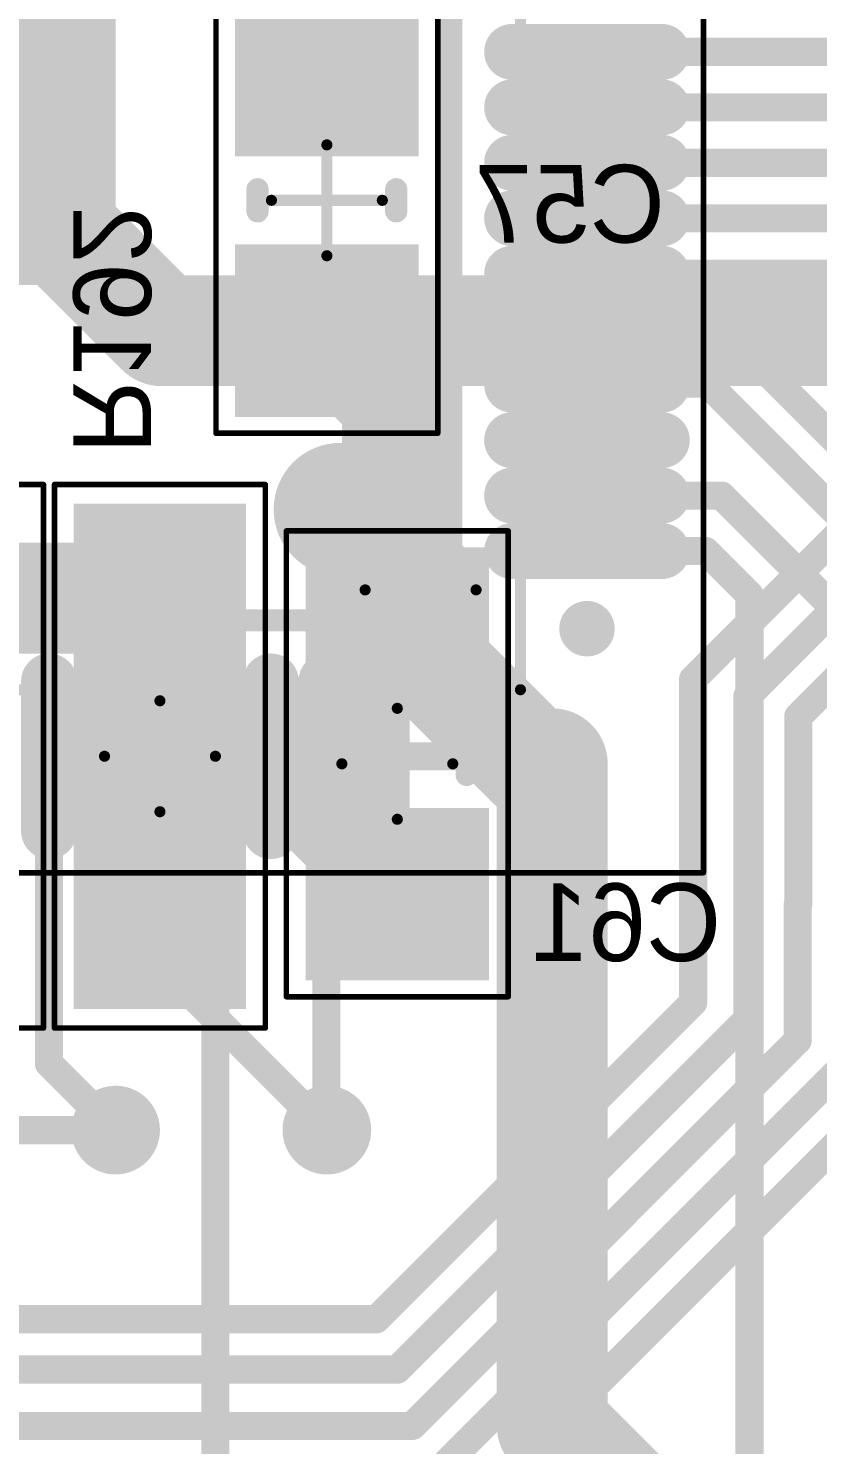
# Model space of a CAD drawing. Header units: millimetres. Extents: x 37 to 246, y 26 to 184.
# Drawn here: x 147.8 to 154.92, y 109.56 to 122.33 of the extents above; entities that cross this region are included whole.
import ezdxf

# ---------------------------------------------------------------- set-up
doc = ezdxf.new("R2010")
doc.units = ezdxf.units.MM
for name, color, linetype in [('BottomLayer', 5, 'Continuous'), ('BottomOverlay', 54, 'Continuous'), ('BottomPaste', 16, 'Continuous'), ('BottomSolder', 6, 'Continuous'), ('Mechanical13', 56, 'Continuous'), ('Mechanical15', 56, 'Continuous'), ('MultiLayer', 9, 'Continuous'), ('TopLayer', 1, 'Continuous'), ('TopOverlay', 2, 'Continuous'), ('TopPaste', 8, 'Continuous'), ('TopSolder', 216, 'Continuous'), ('ViaHoleLayer', 16, 'Continuous')]:
    doc.layers.add(name, color=color, linetype=linetype)

msp = doc.modelspace()

# ---------------------------------------------------------------- linework, layer by layer
at = {"layer": 'BottomLayer'}
for points, const_width in [([(150.495, 121.952), (150.495, 123.92)], 1), ([(147.701, 120.904), (149.003, 119.602)], 1), ([(154.746, 116.124), (159.204, 120.582)], 0.254), ([(153.797, 116.459), (157.861, 120.523)], 0.254), ([(154.286, 116.306), (158.315, 120.335)], 0.254), ([(149.003, 119.602), (150.495, 119.602)], 1), ([(150.495, 119.602), (151.13, 118.967)], 1), ([(150.495, 119.602), (155.543, 119.602)], 1), ([(151.13, 116.872), (151.13, 118.967)], 1), ([(146.99, 117.19), (148.99, 117.19)], 1), ([(148.99, 116.662), (148.99, 117.19)], 0.8), ([(151.13, 116.872), (151.17, 116.872)], 1), ([(151.17, 116.872), (152.345, 115.697)], 1), ([(148.99, 116.662), (151.13, 114.522)], 0.8), ([(153.797, 113.545), (153.797, 116.459)], 0.254), ([(154.286, 113.392), (154.286, 116.306)], 0.254), ([(152.345, 115.697), (152.527, 115.697)], 1), ([(154.746, 114.433), (154.746, 116.124)], 0.254), ([(154.74, 114.427), (154.746, 114.433)], 0.254), ([(154.74, 113.204), (154.74, 114.427)], 0.254), ([(148.99, 113.9), (148.99, 114.34)], 0.254), ([(148.99, 113.9), (150.495, 112.395)], 0.254), ([(150.942, 110.69), (153.797, 113.545)], 0.254), ([(151.13, 110.236), (154.286, 113.392)], 0.254), ([(151.264, 109.728), (154.74, 113.204)], 0.254), ([(151.398, 109.22), (155.321, 113.143)], 0.254), ([(151.586, 108.766), (155.775, 112.955)], 0.254), ([(147.574, 112.395), (148.59, 112.395)], 0.254), ([(146.358, 110.69), (150.942, 110.69)], 0.254), ([(145.034, 110.236), (151.13, 110.236)], 0.254), ([(143.637, 109.728), (151.264, 109.728)], 0.254)]:
    msp.add_lwpolyline(points, dxfattribs=dict(at, const_width=const_width))
for points, const_width in [([(150.245, 121.952, 1), (150.745, 121.952, 1)], 0.5), ([(147.451, 120.904, 1), (147.951, 120.904, 1)], 0.5), ([(148.753, 119.602, 1), (149.253, 119.602, 1)], 0.5), ([(148.753, 119.602, 1), (149.253, 119.602, 1)], 0.5), ([(150.245, 119.602, 1), (150.745, 119.602, 1)], 0.5), ([(150.245, 119.602, 1), (150.745, 119.602, 1)], 0.5), ([(150.245, 119.602, 1), (150.745, 119.602, 1)], 0.5), ([(150.88, 118.967, 1), (151.38, 118.967, 1)], 0.5), ([(150.88, 118.967, 1), (151.38, 118.967, 1)], 0.5), ([(148.74, 117.19, 1), (149.24, 117.19, 1)], 0.5), ([(148.79, 117.19, 1), (149.19, 117.19, 1)], 0.4), ([(150.88, 116.872, 1), (151.38, 116.872, 1)], 0.5), ([(150.88, 116.872, 1), (151.38, 116.872, 1)], 0.5), ([(150.92, 116.872, 1), (151.42, 116.872, 1)], 0.5), ([(150.92, 116.872, 1), (151.42, 116.872, 1)], 0.5), ([(148.79, 116.662, 1), (149.19, 116.662, 1)], 0.4), ([(148.79, 116.662, 1), (149.19, 116.662, 1)], 0.4), ([(153.733, 116.459, 1), (153.861, 116.459, 1)], 0.127), ([(153.733, 116.459, 1), (153.861, 116.459, 1)], 0.127), ([(154.223, 116.306, 1), (154.35, 116.306, 1)], 0.127), ([(154.223, 116.306, 1), (154.35, 116.306, 1)], 0.127), ([(152.095, 115.697, 1), (152.595, 115.697, 1)], 0.5), ([(152.095, 115.697, 1), (152.595, 115.697, 1)], 0.5), ([(152.277, 115.697, 1), (152.777, 115.697, 1)], 0.5), ([(154.682, 116.124, 1), (154.809, 116.124, 1)], 0.127), ([(154.682, 116.124, 1), (154.809, 116.124, 1)], 0.127), ([(152.327, 115.697, 1), (152.727, 115.697, 1)], 0.4), ([(150.93, 114.522, 1), (151.33, 114.522, 1)], 0.4), ([(154.677, 114.427, 1), (154.804, 114.427, 1)], 0.127), ([(154.677, 114.427, 1), (154.804, 114.427, 1)], 0.127), ([(154.682, 114.433, 1), (154.809, 114.433, 1)], 0.127), ([(154.682, 114.433, 1), (154.809, 114.433, 1)], 0.127), ([(148.926, 114.34, 1), (149.053, 114.34, 1)], 0.127), ([(148.926, 113.9, 1), (149.053, 113.9, 1)], 0.127), ([(148.926, 113.9, 1), (149.053, 113.9, 1)], 0.127), ([(153.733, 113.545, 1), (153.861, 113.545, 1)], 0.127), ([(153.733, 113.545, 1), (153.861, 113.545, 1)], 0.127), ([(154.223, 113.392, 1), (154.35, 113.392, 1)], 0.127), ([(154.223, 113.392, 1), (154.35, 113.392, 1)], 0.127), ([(154.677, 113.204, 1), (154.804, 113.204, 1)], 0.127), ([(154.677, 113.204, 1), (154.804, 113.204, 1)], 0.127), ([(148.39, 112.395, 1), (148.79, 112.395, 1)], 0.4), ([(150.295, 112.395, 1), (150.695, 112.395, 1)], 0.4), ([(148.526, 112.395, 1), (148.654, 112.395, 1)], 0.127), ([(150.431, 112.395, 1), (150.559, 112.395, 1)], 0.127), ([(150.878, 110.69, 1), (151.005, 110.69, 1)], 0.127), ([(150.878, 110.69, 1), (151.005, 110.69, 1)], 0.127), ([(151.066, 110.236, 1), (151.194, 110.236, 1)], 0.127), ([(151.066, 110.236, 1), (151.194, 110.236, 1)], 0.127), ([(151.201, 109.728, 1), (151.328, 109.728, 1)], 0.127), ([(151.201, 109.728, 1), (151.328, 109.728, 1)], 0.127)]:
    msp.add_lwpolyline(points, format="xyb", close=True, dxfattribs=dict(at, const_width=const_width))
for points in [[(135.89, 120.015), (148.59, 120.015), (135.89, 132.715), (148.59, 132.715)], [(149.77, 121.277), (151.22, 121.277), (149.77, 122.627), (151.22, 122.627)], [(149.77, 118.927), (151.22, 118.927), (149.77, 120.277), (151.22, 120.277)], [(149.665, 117.94), (148.315, 117.94), (149.665, 116.44), (148.315, 116.44)], [(151.855, 117.547), (150.405, 117.547), (151.855, 116.197), (150.405, 116.197)], [(151.855, 115.197), (150.405, 115.197), (151.855, 113.847), (150.405, 113.847)], [(149.665, 115.09), (148.315, 115.09), (149.665, 113.59), (148.315, 113.59)]]:
    msp.add_solid(points, dxfattribs=at)
at = {"layer": 'BottomOverlay', "const_width": 0.2}
for points in [[(149.87, 120.677), (149.87, 120.877)], [(151.12, 120.677), (151.12, 120.877)], [(148.415, 115.465), (148.415, 116.065)], [(149.565, 115.465), (149.565, 116.065)], [(150.505, 115.597), (150.505, 115.797)], [(151.755, 115.597), (151.755, 115.797)]]:
    msp.add_lwpolyline(points, dxfattribs=at)
at = {"layer": 'BottomOverlay', "const_width": 0.1}
for points in [[(149.82, 120.877, 1), (149.92, 120.877, 1)], [(151.07, 120.877, 1), (151.17, 120.877, 1)], [(149.82, 120.677, 1), (149.92, 120.677, 1)], [(151.07, 120.677, 1), (151.17, 120.677, 1)], [(148.365, 116.065, 1), (148.465, 116.065, 1)], [(149.515, 116.065, 1), (149.615, 116.065, 1)], [(150.455, 115.797, 1), (150.555, 115.797, 1)], [(151.705, 115.797, 1), (151.805, 115.797, 1)], [(150.455, 115.597, 1), (150.555, 115.597, 1)], [(151.705, 115.597, 1), (151.805, 115.597, 1)], [(148.365, 115.465, 1), (148.465, 115.465, 1)], [(149.515, 115.465, 1), (149.615, 115.465, 1)]]:
    msp.add_lwpolyline(points, format="xyb", close=True, dxfattribs=at)
at = {"layer": 'BottomPaste'}
for points in [[(149.77, 121.277), (151.22, 121.277), (149.77, 122.627), (151.22, 122.627)], [(149.77, 118.927), (151.22, 118.927), (149.77, 120.277), (151.22, 120.277)], [(149.665, 117.94), (148.315, 117.94), (149.665, 116.44), (148.315, 116.44)], [(151.855, 117.547), (150.405, 117.547), (151.855, 116.197), (150.405, 116.197)], [(151.855, 115.197), (150.405, 115.197), (151.855, 113.847), (150.405, 113.847)], [(149.665, 115.09), (148.315, 115.09), (149.665, 113.59), (148.315, 113.59)]]:
    msp.add_solid(points, dxfattribs=at)
at = {"layer": 'BottomSolder'}
for points in [[(149.668, 121.175), (151.322, 121.175), (149.668, 122.729), (151.322, 122.729)], [(149.668, 118.825), (151.322, 118.825), (149.668, 120.379), (151.322, 120.379)], [(149.767, 118.042), (148.213, 118.042), (149.767, 116.338), (148.213, 116.338)], [(151.957, 117.649), (150.303, 117.649), (151.957, 116.095), (150.303, 116.095)], [(149.767, 115.192), (148.213, 115.192), (149.767, 113.488), (148.213, 113.488)], [(151.957, 115.299), (150.303, 115.299), (151.957, 113.745), (150.303, 113.745)]]:
    msp.add_solid(points, dxfattribs=at)
at = {"layer": 'Mechanical13', "const_width": 0.1}
for points in [[(152.24, 116.365), (152.24, 136.365)], [(132.24, 116.365), (152.24, 116.365)]]:
    msp.add_lwpolyline(points, dxfattribs=at)
at = {"layer": 'Mechanical13'}
for points, const_width in [([(151.84, 117.265, 1), (150.84, 117.265, 1)], 0.1), ([(150.815, 117.265, 1), (150.865, 117.265, 1)], 0.05), ([(151.815, 117.265, 1), (151.865, 117.265, 1)], 0.05), ([(152.215, 116.365, 1), (152.265, 116.365, 1)], 0.05), ([(152.215, 116.365, 1), (152.265, 116.365, 1)], 0.05)]:
    msp.add_lwpolyline(points, format="xyb", close=True, dxfattribs=dict(at, const_width=const_width))
at = {"layer": 'Mechanical15'}
for points, const_width in [([(153.89, 114.715), (153.89, 138.015)], 0.05), ([(149.495, 118.677), (149.495, 122.877)], 0.05), ([(151.495, 118.677), (151.495, 122.877)], 0.05), ([(150.495, 120.277), (150.495, 121.277)], 0.1), ([(149.995, 120.777), (150.995, 120.777)], 0.1), ([(149.495, 118.677), (151.495, 118.677)], 0.05), ([(146.04, 118.215), (147.94, 118.215)], 0.05), ([(147.94, 113.315), (147.94, 118.215)], 0.05), ([(148.04, 113.315), (148.04, 118.215)], 0.05), ([(148.04, 118.215), (149.94, 118.215)], 0.05), ([(149.94, 113.315), (149.94, 118.215)], 0.05), ([(150.13, 113.597), (150.13, 117.797)], 0.05), ([(150.13, 117.797), (152.13, 117.797)], 0.05), ([(152.13, 113.597), (152.13, 117.797)], 0.05), ([(148.99, 115.265), (148.99, 116.265)], 0.1), ([(151.13, 115.197), (151.13, 116.197)], 0.1), ([(148.49, 115.765), (149.49, 115.765)], 0.1), ([(150.63, 115.697), (151.63, 115.697)], 0.1), ([(130.59, 114.715), (153.89, 114.715)], 0.05), ([(150.13, 113.597), (152.13, 113.597)], 0.05), ([(146.04, 113.315), (147.94, 113.315)], 0.05), ([(148.04, 113.315), (149.94, 113.315)], 0.05)]:
    msp.add_lwpolyline(points, dxfattribs=dict(at, const_width=const_width))
for points, const_width in [([(150.47, 121.277, 1), (150.52, 121.277, 1)], 0.05), ([(149.97, 120.777, 1), (150.02, 120.777, 1)], 0.05), ([(150.97, 120.777, 1), (151.02, 120.777, 1)], 0.05), ([(150.47, 120.277, 1), (150.52, 120.277, 1)], 0.05), ([(149.483, 118.677, 1), (149.507, 118.677, 1)], 0.025), ([(149.483, 118.677, 1), (149.507, 118.677, 1)], 0.025), ([(151.483, 118.677, 1), (151.507, 118.677, 1)], 0.025), ([(151.483, 118.677, 1), (151.507, 118.677, 1)], 0.025), ([(147.927, 118.215, 1), (147.952, 118.215, 1)], 0.025), ([(147.927, 118.215, 1), (147.952, 118.215, 1)], 0.025), ([(148.027, 118.215, 1), (148.052, 118.215, 1)], 0.025), ([(148.027, 118.215, 1), (148.052, 118.215, 1)], 0.025), ([(149.928, 118.215, 1), (149.952, 118.215, 1)], 0.025), ([(149.928, 118.215, 1), (149.952, 118.215, 1)], 0.025), ([(150.118, 117.797, 1), (150.142, 117.797, 1)], 0.025), ([(150.118, 117.797, 1), (150.142, 117.797, 1)], 0.025), ([(152.118, 117.797, 1), (152.142, 117.797, 1)], 0.025), ([(152.118, 117.797, 1), (152.142, 117.797, 1)], 0.025), ([(148.965, 116.265, 1), (149.015, 116.265, 1)], 0.05), ([(151.105, 116.197, 1), (151.155, 116.197, 1)], 0.05), ([(148.465, 115.765, 1), (148.515, 115.765, 1)], 0.05), ([(149.465, 115.765, 1), (149.515, 115.765, 1)], 0.05), ([(150.605, 115.697, 1), (150.655, 115.697, 1)], 0.05), ([(151.605, 115.697, 1), (151.655, 115.697, 1)], 0.05), ([(148.965, 115.265, 1), (149.015, 115.265, 1)], 0.05), ([(151.105, 115.197, 1), (151.155, 115.197, 1)], 0.05), ([(153.878, 114.715, 1), (153.902, 114.715, 1)], 0.025), ([(153.878, 114.715, 1), (153.902, 114.715, 1)], 0.025), ([(150.118, 113.597, 1), (150.142, 113.597, 1)], 0.025), ([(150.118, 113.597, 1), (150.142, 113.597, 1)], 0.025), ([(152.118, 113.597, 1), (152.142, 113.597, 1)], 0.025), ([(152.118, 113.597, 1), (152.142, 113.597, 1)], 0.025), ([(147.927, 113.315, 1), (147.952, 113.315, 1)], 0.025), ([(147.927, 113.315, 1), (147.952, 113.315, 1)], 0.025), ([(148.027, 113.315, 1), (148.052, 113.315, 1)], 0.025), ([(148.027, 113.315, 1), (148.052, 113.315, 1)], 0.025), ([(149.928, 113.315, 1), (149.952, 113.315, 1)], 0.025), ([(149.928, 113.315, 1), (149.952, 113.315, 1)], 0.025)]:
    msp.add_lwpolyline(points, format="xyb", close=True, dxfattribs=dict(at, const_width=const_width))
at = {"layer": 'MultiLayer', "const_width": 0.4}
for points in [[(152.327, 115.697, 1), (152.727, 115.697, 1)], [(148.39, 112.395, 1), (148.79, 112.395, 1)], [(150.295, 112.395, 1), (150.695, 112.395, 1)]]:
    msp.add_lwpolyline(points, format="xyb", close=True, dxfattribs=at)
at = {"layer": 'TopLayer'}
for points, const_width in [([(153.515, 122.115), (152.165, 122.115)], 0.3), ([(152.84, 122.115), (156.29, 122.115)], 0.254), ([(153.515, 121.615), (152.165, 121.615)], 0.3), ([(152.84, 121.615), (156.148, 121.615)], 0.254), ([(153.515, 121.115), (152.165, 121.115)], 0.3), ([(152.84, 121.115), (156.006, 121.115)], 0.254), ([(153.515, 120.615), (152.165, 120.615)], 0.3), ([(152.84, 120.615), (155.864, 120.615)], 0.254), ([(153.515, 120.115), (152.165, 120.115)], 0.3), ([(152.84, 120.115), (155.094, 120.115)], 0.254), ([(153.515, 119.615), (152.165, 119.615)], 0.3), ([(152.84, 119.615), (154.077, 119.615)], 0.254), ([(154.077, 119.615), (157.48, 116.212)], 0.254), ([(153.515, 119.115), (152.165, 119.115)], 0.3), ([(152.84, 119.115), (152.851, 119.126)], 0.254), ([(152.851, 119.126), (153.924, 119.126)], 0.254), ([(153.924, 119.126), (156.591, 116.459)], 0.254), ([(153.515, 118.615), (152.165, 118.615)], 0.3), ([(153.515, 118.115), (152.165, 118.115)], 0.3), ([(152.84, 118.115), (154.053, 118.115)], 0.254), ([(154.053, 118.115), (155.575, 116.593)], 0.254), ([(153.515, 117.615), (152.165, 117.615)], 0.3), ([(152.84, 117.615), (153.911, 117.615)], 0.254), ([(153.911, 117.615), (154.305, 117.221)], 0.254), ([(154.305, 108.077), (154.305, 117.221)], 0.254), ([(147.99, 115.09), (147.99, 116.44)], 0.3), ([(148.49, 115.09), (148.49, 116.44)], 0.3), ([(148.99, 115.09), (148.99, 116.44)], 0.3), ([(149.49, 115.09), (149.49, 116.44)], 0.3), ([(149.99, 115.09), (149.99, 116.44)], 0.3), ([(150.49, 115.09), (150.49, 116.44)], 0.3), ([(150.99, 115.09), (150.99, 116.44)], 0.3), ([(152.527, 109.728), (152.527, 115.697)], 1), ([(147.99, 112.995), (147.99, 115.765)], 0.254), ([(149.49, 108.977), (149.49, 115.765)], 0.254), ([(150.49, 112.4), (150.49, 115.765)], 0.254), ([(150.99, 115.765), (152.459, 115.765)], 0.254), ([(152.459, 115.765), (152.527, 115.697)], 0.254), ([(147.99, 112.995), (148.59, 112.395)], 0.254), ([(150.49, 112.4), (150.495, 112.395)], 0.254), ([(152.527, 109.728), (153.289, 108.966)], 1)]:
    msp.add_lwpolyline(points, dxfattribs=dict(at, const_width=const_width))
for points, const_width in [([(152.09, 122.115, 1), (152.24, 122.115, 1)], 0.15), ([(152.776, 122.115, 1), (152.903, 122.115, 1)], 0.127), ([(153.44, 122.115, 1), (153.59, 122.115, 1)], 0.15), ([(152.09, 121.615, 1), (152.24, 121.615, 1)], 0.15), ([(152.776, 121.615, 1), (152.903, 121.615, 1)], 0.127), ([(153.44, 121.615, 1), (153.59, 121.615, 1)], 0.15), ([(152.09, 121.115, 1), (152.24, 121.115, 1)], 0.15), ([(152.776, 121.115, 1), (152.903, 121.115, 1)], 0.127), ([(153.44, 121.115, 1), (153.59, 121.115, 1)], 0.15), ([(152.09, 120.615, 1), (152.24, 120.615, 1)], 0.15), ([(152.776, 120.615, 1), (152.903, 120.615, 1)], 0.127), ([(153.44, 120.615, 1), (153.59, 120.615, 1)], 0.15), ([(152.09, 120.115, 1), (152.24, 120.115, 1)], 0.15), ([(152.776, 120.115, 1), (152.903, 120.115, 1)], 0.127), ([(153.44, 120.115, 1), (153.59, 120.115, 1)], 0.15), ([(152.09, 119.615, 1), (152.24, 119.615, 1)], 0.15), ([(152.776, 119.615, 1), (152.903, 119.615, 1)], 0.127), ([(153.44, 119.615, 1), (153.59, 119.615, 1)], 0.15), ([(154.014, 119.615, 1), (154.141, 119.615, 1)], 0.127), ([(154.014, 119.615, 1), (154.141, 119.615, 1)], 0.127), ([(152.09, 119.115, 1), (152.24, 119.115, 1)], 0.15), ([(153.44, 119.115, 1), (153.59, 119.115, 1)], 0.15), ([(152.776, 119.115, 1), (152.903, 119.115, 1)], 0.127), ([(152.787, 119.126, 1), (152.914, 119.126, 1)], 0.127), ([(152.787, 119.126, 1), (152.914, 119.126, 1)], 0.127), ([(153.861, 119.126, 1), (153.988, 119.126, 1)], 0.127), ([(153.861, 119.126, 1), (153.988, 119.126, 1)], 0.127), ([(152.09, 118.615, 1), (152.24, 118.615, 1)], 0.15), ([(153.44, 118.615, 1), (153.59, 118.615, 1)], 0.15), ([(152.09, 118.115, 1), (152.24, 118.115, 1)], 0.15), ([(152.776, 118.115, 1), (152.903, 118.115, 1)], 0.127), ([(153.44, 118.115, 1), (153.59, 118.115, 1)], 0.15), ([(153.99, 118.115, 1), (154.117, 118.115, 1)], 0.127), ([(153.99, 118.115, 1), (154.117, 118.115, 1)], 0.127), ([(152.09, 117.615, 1), (152.24, 117.615, 1)], 0.15), ([(152.776, 117.615, 1), (152.903, 117.615, 1)], 0.127), ([(153.44, 117.615, 1), (153.59, 117.615, 1)], 0.15), ([(153.848, 117.615, 1), (153.975, 117.615, 1)], 0.127), ([(153.848, 117.615, 1), (153.975, 117.615, 1)], 0.127), ([(154.242, 117.221, 1), (154.369, 117.221, 1)], 0.127), ([(154.242, 117.221, 1), (154.369, 117.221, 1)], 0.127), ([(147.915, 116.44, 1), (148.065, 116.44, 1)], 0.15), ([(148.415, 116.44, 1), (148.565, 116.44, 1)], 0.15), ([(148.915, 116.44, 1), (149.065, 116.44, 1)], 0.15), ([(149.415, 116.44, 1), (149.565, 116.44, 1)], 0.15), ([(149.915, 116.44, 1), (150.065, 116.44, 1)], 0.15), ([(150.415, 116.44, 1), (150.565, 116.44, 1)], 0.15), ([(150.915, 116.44, 1), (151.065, 116.44, 1)], 0.15), ([(152.277, 115.697, 1), (152.777, 115.697, 1)], 0.5), ([(152.327, 115.697, 1), (152.727, 115.697, 1)], 0.4), ([(147.926, 115.765, 1), (148.053, 115.765, 1)], 0.127), ([(149.426, 115.765, 1), (149.553, 115.765, 1)], 0.127), ([(150.426, 115.765, 1), (150.553, 115.765, 1)], 0.127), ([(150.927, 115.765, 1), (151.054, 115.765, 1)], 0.127), ([(152.395, 115.765, 1), (152.522, 115.765, 1)], 0.127), ([(152.395, 115.765, 1), (152.522, 115.765, 1)], 0.127), ([(152.464, 115.697, 1), (152.59, 115.697, 1)], 0.127), ([(147.915, 115.09, 1), (148.065, 115.09, 1)], 0.15), ([(148.415, 115.09, 1), (148.565, 115.09, 1)], 0.15), ([(148.915, 115.09, 1), (149.065, 115.09, 1)], 0.15), ([(149.415, 115.09, 1), (149.565, 115.09, 1)], 0.15), ([(149.915, 115.09, 1), (150.065, 115.09, 1)], 0.15), ([(150.415, 115.09, 1), (150.565, 115.09, 1)], 0.15), ([(150.915, 115.09, 1), (151.065, 115.09, 1)], 0.15), ([(147.926, 112.995, 1), (148.053, 112.995, 1)], 0.127), ([(147.926, 112.995, 1), (148.053, 112.995, 1)], 0.127), ([(148.39, 112.395, 1), (148.79, 112.395, 1)], 0.4), ([(150.295, 112.395, 1), (150.695, 112.395, 1)], 0.4), ([(148.526, 112.395, 1), (148.654, 112.395, 1)], 0.127), ([(150.426, 112.4, 1), (150.553, 112.4, 1)], 0.127), ([(150.426, 112.4, 1), (150.553, 112.4, 1)], 0.127), ([(150.431, 112.395, 1), (150.559, 112.395, 1)], 0.127), ([(152.277, 109.728, 1), (152.777, 109.728, 1)], 0.5), ([(152.277, 109.728, 1), (152.777, 109.728, 1)], 0.5)]:
    msp.add_lwpolyline(points, format="xyb", close=True, dxfattribs=dict(at, const_width=const_width))
msp.add_solid([(136.144, 120.269), (148.336, 120.269), (136.144, 132.461), (148.336, 132.461)], dxfattribs=at)
at = {"layer": 'TopOverlay', "const_width": 0.2}
for points in [[(151.615, 116.99), (151.615, 135.74)], [(132.865, 116.99), (151.615, 116.99)]]:
    msp.add_lwpolyline(points, dxfattribs=at)
at = {"layer": 'TopOverlay'}
for points, const_width in [([(150.915, 117.99, 1), (150.315, 117.99, 1)], 0.6), ([(150.165, 117.99, 1), (150.465, 117.99, 1)], 0.3), ([(150.765, 117.99, 1), (151.065, 117.99, 1)], 0.3), ([(151.565, 116.99, 1), (151.665, 116.99, 1)], 0.1), ([(151.565, 116.99, 1), (151.665, 116.99, 1)], 0.1), ([(152.965, 116.915, 1), (152.715, 116.915, 1)], 0.25), ([(152.652, 116.915, 1), (152.777, 116.915, 1)], 0.125), ([(152.903, 116.915, 1), (153.027, 116.915, 1)], 0.125)]:
    msp.add_lwpolyline(points, format="xyb", close=True, dxfattribs=dict(at, const_width=const_width))
at = {"layer": 'TopPaste', "const_width": 0.3}
for points in [[(153.515, 122.115), (152.165, 122.115)], [(153.515, 121.615), (152.165, 121.615)], [(153.515, 121.115), (152.165, 121.115)], [(153.515, 120.615), (152.165, 120.615)], [(153.515, 120.115), (152.165, 120.115)], [(153.515, 119.615), (152.165, 119.615)], [(153.515, 119.115), (152.165, 119.115)], [(153.515, 118.615), (152.165, 118.615)], [(153.515, 118.115), (152.165, 118.115)], [(153.515, 117.615), (152.165, 117.615)], [(147.99, 115.09), (147.99, 116.44)], [(148.49, 115.09), (148.49, 116.44)], [(148.99, 115.09), (148.99, 116.44)], [(149.49, 115.09), (149.49, 116.44)], [(149.99, 115.09), (149.99, 116.44)], [(150.49, 115.09), (150.49, 116.44)], [(150.99, 115.09), (150.99, 116.44)]]:
    msp.add_lwpolyline(points, dxfattribs=at)
at = {"layer": 'TopPaste', "const_width": 0.15}
for points in [[(152.09, 122.115, 1), (152.24, 122.115, 1)], [(153.44, 122.115, 1), (153.59, 122.115, 1)], [(152.09, 121.615, 1), (152.24, 121.615, 1)], [(153.44, 121.615, 1), (153.59, 121.615, 1)], [(152.09, 121.115, 1), (152.24, 121.115, 1)], [(153.44, 121.115, 1), (153.59, 121.115, 1)], [(152.09, 120.615, 1), (152.24, 120.615, 1)], [(153.44, 120.615, 1), (153.59, 120.615, 1)], [(152.09, 120.115, 1), (152.24, 120.115, 1)], [(153.44, 120.115, 1), (153.59, 120.115, 1)], [(152.09, 119.615, 1), (152.24, 119.615, 1)], [(153.44, 119.615, 1), (153.59, 119.615, 1)], [(152.09, 119.115, 1), (152.24, 119.115, 1)], [(153.44, 119.115, 1), (153.59, 119.115, 1)], [(152.09, 118.615, 1), (152.24, 118.615, 1)], [(153.44, 118.615, 1), (153.59, 118.615, 1)], [(152.09, 118.115, 1), (152.24, 118.115, 1)], [(153.44, 118.115, 1), (153.59, 118.115, 1)], [(152.09, 117.615, 1), (152.24, 117.615, 1)], [(153.44, 117.615, 1), (153.59, 117.615, 1)], [(147.915, 116.44, 1), (148.065, 116.44, 1)], [(148.415, 116.44, 1), (148.565, 116.44, 1)], [(148.915, 116.44, 1), (149.065, 116.44, 1)], [(149.415, 116.44, 1), (149.565, 116.44, 1)], [(149.915, 116.44, 1), (150.065, 116.44, 1)], [(150.415, 116.44, 1), (150.565, 116.44, 1)], [(150.915, 116.44, 1), (151.065, 116.44, 1)], [(147.915, 115.09, 1), (148.065, 115.09, 1)], [(148.415, 115.09, 1), (148.565, 115.09, 1)], [(148.915, 115.09, 1), (149.065, 115.09, 1)], [(149.415, 115.09, 1), (149.565, 115.09, 1)], [(149.915, 115.09, 1), (150.065, 115.09, 1)], [(150.415, 115.09, 1), (150.565, 115.09, 1)], [(150.915, 115.09, 1), (151.065, 115.09, 1)]]:
    msp.add_lwpolyline(points, format="xyb", close=True, dxfattribs=at)
at = {"layer": 'TopSolder', "const_width": 0.503}
for points in [[(153.515, 122.115), (152.165, 122.115)], [(153.515, 121.615), (152.165, 121.615)], [(153.515, 121.115), (152.165, 121.115)], [(153.515, 120.615), (152.165, 120.615)], [(153.515, 120.115), (152.165, 120.115)], [(153.515, 119.615), (152.165, 119.615)], [(153.515, 119.115), (152.165, 119.115)], [(153.515, 118.615), (152.165, 118.615)], [(153.515, 118.115), (152.165, 118.115)], [(153.515, 117.615), (152.165, 117.615)], [(147.99, 115.09), (147.99, 116.44)], [(148.49, 115.09), (148.49, 116.44)], [(148.99, 115.09), (148.99, 116.44)], [(149.49, 115.09), (149.49, 116.44)], [(149.99, 115.09), (149.99, 116.44)], [(150.49, 115.09), (150.49, 116.44)], [(150.99, 115.09), (150.99, 116.44)]]:
    msp.add_lwpolyline(points, dxfattribs=at)
at = {"layer": 'TopSolder', "const_width": 0.252}
for points in [[(152.039, 122.115, 1), (152.291, 122.115, 1)], [(153.389, 122.115, 1), (153.641, 122.115, 1)], [(152.039, 121.615, 1), (152.291, 121.615, 1)], [(153.389, 121.615, 1), (153.641, 121.615, 1)], [(152.039, 121.115, 1), (152.291, 121.115, 1)], [(153.389, 121.115, 1), (153.641, 121.115, 1)], [(152.039, 120.615, 1), (152.291, 120.615, 1)], [(153.389, 120.615, 1), (153.641, 120.615, 1)], [(152.039, 120.115, 1), (152.291, 120.115, 1)], [(153.389, 120.115, 1), (153.641, 120.115, 1)], [(152.039, 119.615, 1), (152.291, 119.615, 1)], [(153.389, 119.615, 1), (153.641, 119.615, 1)], [(152.039, 119.115, 1), (152.291, 119.115, 1)], [(153.389, 119.115, 1), (153.641, 119.115, 1)], [(152.039, 118.615, 1), (152.291, 118.615, 1)], [(153.389, 118.615, 1), (153.641, 118.615, 1)], [(152.039, 118.115, 1), (152.291, 118.115, 1)], [(153.389, 118.115, 1), (153.641, 118.115, 1)], [(152.039, 117.615, 1), (152.291, 117.615, 1)], [(153.389, 117.615, 1), (153.641, 117.615, 1)], [(147.864, 116.44, 1), (148.116, 116.44, 1)], [(148.364, 116.44, 1), (148.616, 116.44, 1)], [(148.864, 116.44, 1), (149.116, 116.44, 1)], [(149.364, 116.44, 1), (149.616, 116.44, 1)], [(149.864, 116.44, 1), (150.116, 116.44, 1)], [(150.364, 116.44, 1), (150.616, 116.44, 1)], [(150.864, 116.44, 1), (151.116, 116.44, 1)], [(147.864, 115.09, 1), (148.116, 115.09, 1)], [(148.364, 115.09, 1), (148.616, 115.09, 1)], [(148.864, 115.09, 1), (149.116, 115.09, 1)], [(149.364, 115.09, 1), (149.616, 115.09, 1)], [(149.864, 115.09, 1), (150.116, 115.09, 1)], [(150.364, 115.09, 1), (150.616, 115.09, 1)], [(150.864, 115.09, 1), (151.116, 115.09, 1)]]:
    msp.add_lwpolyline(points, format="xyb", close=True, dxfattribs=at)
at = {"layer": 'ViaHoleLayer', "const_width": 0.2}
for points in [[(152.427, 115.697, 1), (152.627, 115.697, 1)], [(148.49, 112.395, 1), (148.69, 112.395, 1)], [(150.395, 112.395, 1), (150.595, 112.395, 1)]]:
    msp.add_lwpolyline(points, format="xyb", close=True, dxfattribs=at)

# ---------------------------------------------------------------- texts
at = {"layer": 'BottomOverlay', "text_generation_flag": 2}
for s, p in [('C57', (153.543, 120.396)), ('C61', (154.051, 113.919))]:
    msp.add_text(s, height=0.7, dxfattribs=at).set_placement(p)
msp.add_text('R192', height=0.7, rotation=270, dxfattribs=at).set_placement((148.209, 118.491))

doc.saveas('drawing.dxf')
